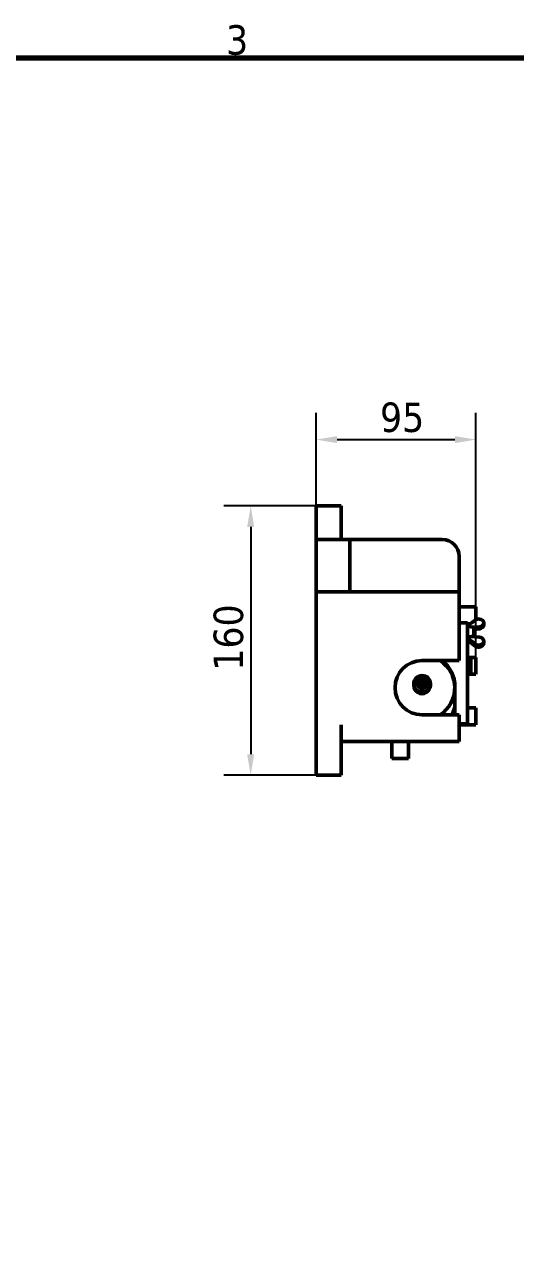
# Model space of a CAD drawing. Header units: millimetres. Extents: x -1259 to 2100, y -2965 to 1485.
# Drawn here: x 1100 to 1391, y 722 to 1455 of the extents above; entities that cross this region are included whole.
import ezdxf

# ---------------------------------------------------------------- set-up
doc = ezdxf.new("R2010")
doc.units = ezdxf.units.MM
doc.header["$LTSCALE"] = 5
for name, color, linetype, lineweight in [('Border (ISO)', 7, 'Continuous', 70), ('Dimension (ISO)', 7, 'Continuous', 25), ('Visible (ISO)', 7, 'Continuous', 50)]:
    doc.layers.add(name, color=color, linetype=linetype, lineweight=lineweight)
doc.styles.add('Note Text (ISO)', font='tahoma.ttf')
doc.dimstyles.new('Default (ISO)', dxfattribs={"dimscale": 5, "dimtxt": 3.5, "dimasz": 2.5, "dimexe": 3.175, "dimexo": 0, "dimgap": 0.762, "dimtad": 1, "dimrnd": 1e-08, "dimzin": 0, "dimtxsty": 'Note Text (ISO)', "dimcen": 0.09, "dimdle": 10, "dimclrd": 256, "dimclre": 256, "dimclrt": 256, "dimazin": 0, "dimtfac": 1.001486, "dimtmove": 0, "dimatfit": 3, "dimfxl": 1, "dimtolj": 1, "dimtzin": 0, "dimlwd": -1, "dimlwe": -1, "dimarcsym": 0})

# ---------------------------------------------------------------- blocks, each defined once
blk = doc.blocks.new('Borders Default Border')
at = {"layer": 'Border (ISO)', "flags": 128}
blk.add_lwpolyline([(10, 10), (10, 287), (410, 287), (410, 10), (10, 10)], dxfattribs=at)
at = {"layer": 'Border (ISO)', "insert": (243.91, 287.33), "char_height": 3.5, "attachment_point": 7, "style": 'Note Text (ISO)'}
blk.add_mtext('3', dxfattribs=at)
blk = doc.blocks.new('*D13')
at = {"layer": 'Defpoints', "color": 0, "transparency": 16777216}
for p in [(1368.02, 1208.42), (1273.02, 1108.08), (1368.02, 1079.08)]:
    blk.add_point(p, dxfattribs=at)
at = {"layer": 'Dimension (ISO)', "transparency": 16777216}
for p, q in [((1273.02, 1108.08), (1273.02, 1224.29)), ((1368.02, 1079.08), (1368.02, 1224.29)), ((1285.52, 1208.42), (1355.52, 1208.42))]:
    blk.add_line(p, q, dxfattribs=at)
for points in [[(1285.52, 1210.5), (1285.52, 1206.34), (1273.02, 1208.42)], [(1355.52, 1210.5), (1355.52, 1206.34), (1368.02, 1208.42)]]:
    blk.add_solid(points, dxfattribs=at)
at = {"layer": 'Dimension (ISO)', "transparency": 16777216, "insert": (1311.01, 1230.45), "char_height": 17.5, "attachment_point": 1, "style": 'Note Text (ISO)'}
blk.add_mtext('\\A1;95', dxfattribs=at)
blk = doc.blocks.new('*D14')
at = {"layer": 'Defpoints', "color": 0, "transparency": 16777216}
for p in [(1273.02, 1169.08), (1234.16, 1009.08), (1273.02, 1009.08)]:
    blk.add_point(p, dxfattribs=at)
at = {"layer": 'Dimension (ISO)', "transparency": 16777216}
for p, q in [((1273.02, 1169.08), (1218.28, 1169.08)), ((1234.16, 1156.58), (1234.16, 1021.58)), ((1273.02, 1009.08), (1218.28, 1009.08))]:
    blk.add_line(p, q, dxfattribs=at)
for points in [[(1232.07, 1156.58), (1236.24, 1156.58), (1234.16, 1169.08)], [(1232.07, 1021.58), (1236.24, 1021.58), (1234.16, 1009.08)]]:
    blk.add_solid(points, dxfattribs=at)
at = {"layer": 'Dimension (ISO)', "transparency": 16777216, "insert": (1212.13, 1071.18), "char_height": 17.5, "attachment_point": 1, "rotation": 90, "style": 'Note Text (ISO)'}
blk.add_mtext('\\A1;160', dxfattribs=at)

msp = doc.modelspace()

# ---------------------------------------------------------------- linework, layer by layer
at = {"layer": 'Visible (ISO)'}
for p, q in [((1273.02, 1159.08), (1273.02, 1169.08)), ((1288.02, 1169.08), (1273.02, 1169.08)), ((1288.02, 1169.08), (1288.02, 1159.08)), ((1273.02, 1159.08), (1273.02, 1149.08)), ((1288.02, 1149.08), (1288.02, 1159.08)), ((1273.02, 1139.08), (1273.02, 1149.08)), ((1293.02, 1149.08), (1273.02, 1149.08)), ((1293.02, 1149.08), (1293.02, 1139.08)), ((1348.02, 1149.08), (1293.02, 1149.08)), ((1293.02, 1139.08), (1293.02, 1149.08)), ((1273.02, 1128.08), (1273.02, 1139.08)), ((1293.02, 1139.08), (1293.02, 1128.08)), ((1293.02, 1128.08), (1293.02, 1139.08)), ((1358.02, 1128.08), (1358.02, 1139.08)), ((1273.02, 1128.08), (1273.02, 1118.08)), ((1293.02, 1118.08), (1293.02, 1128.08)), ((1293.02, 1128.08), (1293.02, 1118.08)), ((1358.02, 1118.08), (1358.02, 1128.08)), ((1273.02, 1108.08), (1273.02, 1118.08)), ((1358.02, 1118.08), (1273.02, 1118.08)), ((1358.02, 1118.08), (1358.02, 1108.08)), ((1273.02, 1108.08), (1273.02, 1019.08)), ((1358.02, 1109.08), (1368.02, 1109.08)), ((1358.02, 1108.08), (1358.02, 1077.18)), ((1368.02, 1109.08), (1368.02, 1101.54)), ((1358.02, 1099.58), (1363.02, 1099.58)), ((1367.62, 1101.29), (1363.02, 1097.89)), ((1363.02, 1099.58), (1363.02, 1092.56)), ((1363.02, 1099.08), (1364.62, 1099.08)), ((1372.69, 1098.4), (1372.69, 1099.6)), ((1366.79, 1097.08), (1363.02, 1097.49)), ((1363.02, 1092.56), (1363.02, 1047.65)), ((1366.3, 1091.52), (1370.16, 1091.05)), ((1366.79, 1096.89), (1370.16, 1097.31)), ((1366.79, 1091.46), (1366.79, 1097.08)), ((1370.16, 1096.11), (1366.79, 1095.69)), ((1367.22, 1095.15), (1366.79, 1095.58)), ((1367.22, 1092.01), (1366.79, 1091.58)), ((1367.22, 1095.15), (1367.22, 1092.01)), ((1367.62, 1087.06), (1363.02, 1090.46)), ((1363.02, 1089.26), (1367.62, 1085.86)), ((1372.69, 1088.75), (1372.69, 1087.55)), ((1336.02, 1077.18), (1358.02, 1077.18)), ((1363.02, 1079.08), (1365.02, 1079.08)), ((1365.02, 1079.08), (1365.02, 1069.08)), ((1365.02, 1079.08), (1368.02, 1079.08)), ((1368.02, 1079.08), (1368.02, 1069.08)), ((1353.4, 1069.58), (1353.41, 1069.58)), ((1331.1, 1062.47), (1331.1, 1063.4)), ((1333.25, 1063.4), (1333.25, 1064.11)), ((1338.79, 1063.4), (1338.79, 1064.11)), ((1340.94, 1062.47), (1340.94, 1063.4)), ((1353.56, 1069.25), (1353.56, 1069.25)), ((1353.96, 1068.31), (1353.97, 1068.31)), ((1354.42, 1067.06), (1354.43, 1067.07)), ((1354.76, 1065.87), (1354.77, 1065.87)), ((1354.76, 1065.86), (1354.77, 1065.86)), ((1354.77, 1065.86), (1354.77, 1065.87)), ((1354.84, 1065.54), (1354.85, 1065.55)), ((1355.04, 1064.61), (1355.05, 1064.62)), ((1355.1, 1064.26), (1355.1, 1064.26)), ((1355.3, 1062.71), (1355.31, 1062.71)), ((1365.02, 1069.08), (1363.02, 1069.08)), ((1365.02, 1069.08), (1368.02, 1069.08)), ((1354.94, 1057.06), (1354.95, 1057.05)), ((1354.96, 1057.12), (1354.97, 1057.11)), ((1354.97, 1057.19), (1354.98, 1057.19)), ((1355.02, 1057.44), (1355.03, 1057.43)), ((1355.16, 1058.28), (1355.17, 1058.28)), ((1355.19, 1058.51), (1355.2, 1058.51)), ((1355.26, 1059.09), (1355.27, 1059.09)), ((1355.26, 1059.07), (1355.27, 1059.07)), ((1355.26, 1059.03), (1355.27, 1059.03)), ((1355.33, 1059.93), (1355.34, 1059.93)), ((1355.35, 1061.85), (1355.36, 1061.85)), ((1355.36, 1061.49), (1355.36, 1061.49)), ((1355.52, 1061.62), (1355.52, 1047.65)), ((1355.52, 1049.6), (1353.83, 1044.98)), ((1355.52, 1044.98), (1355.52, 1047.65)), ((1363.02, 1049.08), (1368.02, 1049.08)), ((1363.02, 1047.65), (1363.02, 1039.67)), ((1368.02, 1049.08), (1368.02, 1039.08)), ((1358.02, 1044.98), (1336.02, 1044.98)), ((1358.02, 1044.98), (1358.02, 1039.08)), ((1288.02, 1039.08), (1288.02, 1019.08)), ((1358.02, 1039.67), (1363.02, 1039.67)), ((1358.02, 1039.08), (1358.02, 1029.08)), ((1358.02, 1039.08), (1368.02, 1039.08)), ((1288.02, 1029.08), (1358.02, 1029.08)), ((1318.02, 1029.08), (1318.02, 1019.08)), ((1328.02, 1029.08), (1328.02, 1019.08)), ((1273.02, 1009.08), (1273.02, 1019.08)), ((1288.02, 1019.08), (1288.02, 1009.08)), ((1328.02, 1019.08), (1318.02, 1019.08)), ((1273.02, 1009.08), (1288.02, 1009.08))]:
    msp.add_line(p, q, dxfattribs=at)
for centre, radius, start, end in [((1348.02, 1139.08), 10, 0, 90), ((1336.02, 1061.08), 16.1, 90, 270), ((1336.02, 1061.08), 19.35, 303.69099, 56.30901), ((1336.02, 1061.08), 19.36, 24.9804, 26.05499), ((1336.02, 1061.08), 19.36, 13.35191, 14.31904)]:
    msp.add_arc(centre, radius, start, end, dxfattribs=at)
for centre, major_axis, ratio, start_param, end_param in [((1369.69, 1099.6), (3, 0), 0.775475, 4.870421, 8.614994), ((1369.69, 1098.4), (3, 0), 0.775475, 4.870421, 6.283185), ((1369.69, 1088.75), (3, 0), 0.775475, 3.951376, 7.69595), ((1369.69, 1087.55), (3, 0), 0.775475, 3.951376, 6.283185), ((1336.02, 1061.62), (19.5, 0), 0.997985, 0, 0.926446), ((1336.02, 1062.47), (-4.92, 0), 0.997565, 0, 3.141593), ((1336.02, 1063.4), (-2.77, 0), 0.997565, 0, 3.141593), ((1336.02, 1063.29), (1.2, 0), 0.997565, 0.346858, 2.794734), ((1336.02, 1060.67), (19.5, 0), 0.997985, 0, 0.346988), ((1336.02, 1061.08), (2.65, 19.18), 0.999999, 4.704793, 4.716984)]:
    msp.add_ellipse(centre, major_axis=major_axis, ratio=ratio, start_param=start_param, end_param=end_param, dxfattribs=at)
for centre, major_axis in [((1336.02, 1063.4), (4.92, 0)), ((1336.02, 1064.11), (2.77, 0)), ((1336.02, 1064.11), (1.2, 0))]:
    msp.add_ellipse(centre, major_axis=major_axis, ratio=0.997565, dxfattribs=at)
msp.add_rational_spline([(1363.02, 1091.23), (1364.74, 1091.39), (1366.3, 1091.52)], [1.00067277576, 1.00180265171, 1.0004735734], degree=2, dxfattribs=at)
for points, knots in [([(1354, 1068.25), (1353.99, 1068.27), (1353.98, 1068.29), (1353.97, 1068.31), (1353.97, 1068.31), (1353.97, 1068.31)], [0, 0, 0, 0, 0.02275312, 0.02275312, 0.0454274, 0.0454274, 0.0454274, 0.0454274]), ([(1354.03, 1068.16), (1354.03, 1068.18), (1354.02, 1068.2), (1354.01, 1068.23), (1354, 1068.24), (1354, 1068.25)], [0, 0, 0, 0, 0.01031778, 0.01031778, 0.02051848, 0.02051848, 0.02051848, 0.02051848]), ([(1354.08, 1068.03), (1354.07, 1068.06), (1354.06, 1068.08), (1354.05, 1068.12), (1354.04, 1068.14), (1354.03, 1068.16)], [0, 0, 0, 0, 0.00885213, 0.00885213, 0.01757317, 0.01757317, 0.01757317, 0.01757317]), ([(1354.29, 1067.46), (1354.28, 1067.5), (1354.27, 1067.54), (1354.24, 1067.61), (1354.22, 1067.65), (1354.21, 1067.69)], [0, 0, 0, 0, 0.01233764, 0.01233764, 0.02476646, 0.02476646, 0.02476646, 0.02476646]), ([(1354.43, 1067.07), (1354.41, 1067.11), (1354.39, 1067.17), (1354.35, 1067.3), (1354.32, 1067.38), (1354.29, 1067.46)], [0, 0, 0, 0, 0.02856495, 0.02856495, 0.05780685, 0.05780685, 0.05780685, 0.05780685]), ([(1354.49, 1066.86), (1354.49, 1066.88), (1354.48, 1066.89), (1354.47, 1066.92), (1354.47, 1066.94), (1354.46, 1066.95)], [0, 0, 0, 0, 0.00689599, 0.00689599, 0.01371259, 0.01371259, 0.01371259, 0.01371259]), ([(1354.53, 1066.74), (1354.52, 1066.76), (1354.52, 1066.78), (1354.5, 1066.82), (1354.5, 1066.84), (1354.49, 1066.86)], [0, 0, 0, 0, 0.00691973, 0.00691973, 0.01377328, 0.01377328, 0.01377328, 0.01377328]), ([(1354.6, 1066.49), (1354.59, 1066.53), (1354.58, 1066.57), (1354.55, 1066.66), (1354.54, 1066.7), (1354.53, 1066.74)], [0, 0, 0, 0, 0.01356114, 0.01356114, 0.02705738, 0.02705738, 0.02705738, 0.02705738]), ([(1354.67, 1066.25), (1354.66, 1066.29), (1354.65, 1066.33), (1354.63, 1066.41), (1354.62, 1066.45), (1354.6, 1066.49)], [0, 0, 0, 0, 0.01257094, 0.01257094, 0.02522647, 0.02522647, 0.02522647, 0.02522647]), ([(1354.77, 1065.87), (1354.76, 1065.91), (1354.75, 1065.97), (1354.71, 1066.1), (1354.69, 1066.17), (1354.67, 1066.25)], [0, 0, 0, 0, 0.0265228, 0.0265228, 0.05369435, 0.05369435, 0.05369435, 0.05369435]), ([(1355.15, 1064.04), (1355.13, 1064.13), (1355.12, 1064.21), (1355.1, 1064.36), (1355.08, 1064.42), (1355.07, 1064.52), (1355.06, 1064.55), (1355.05, 1064.6), (1355.05, 1064.62), (1355.05, 1064.62)], [0, 0, 0, 0, 0.043807, 0.043807, 0.0870851, 0.0870851, 0.1299533, 0.1299533, 0.172765, 0.172765, 0.172765, 0.172765]), ([(1355.2, 1063.66), (1355.2, 1063.7), (1355.19, 1063.74), (1355.18, 1063.81), (1355.18, 1063.84), (1355.17, 1063.91), (1355.16, 1063.94), (1355.15, 1063.99), (1355.15, 1064.02), (1355.15, 1064.04)], [0, 0, 0, 0, 0.01087225, 0.01087225, 0.02166283, 0.02166283, 0.03231179, 0.03231179, 0.04278236, 0.04278236, 0.04278236, 0.04278236]), ([(1355.24, 1063.39), (1355.23, 1063.43), (1355.23, 1063.48), (1355.21, 1063.57), (1355.21, 1063.62), (1355.2, 1063.66)], [0, 0, 0, 0, 0.014091, 0.014091, 0.02827231, 0.02827231, 0.02827231, 0.02827231]), ([(1355.28, 1062.96), (1355.28, 1063.01), (1355.27, 1063.07), (1355.26, 1063.22), (1355.25, 1063.3), (1355.24, 1063.39)], [0, 0, 0, 0, 0.02907119, 0.02907119, 0.05883924, 0.05883924, 0.05883924, 0.05883924]), ([(1355.3, 1062.8), (1355.3, 1062.82), (1355.3, 1062.84), (1355.29, 1062.89), (1355.29, 1062.92), (1355.28, 1062.96)], [0, 0, 0, 0, 0.02195878, 0.02195878, 0.04409052, 0.04409052, 0.04409052, 0.04409052]), ([(1355.31, 1062.71), (1355.31, 1062.71), (1355.31, 1062.72), (1355.3, 1062.75), (1355.3, 1062.77), (1355.3, 1062.8)], [0, 0, 0, 0, 0.04594796, 0.04594796, 0.09196619, 0.09196619, 0.09196619, 0.09196619]), ([(1354.97, 1057.11), (1354.97, 1057.11), (1354.97, 1057.12), (1354.97, 1057.13), (1354.97, 1057.13), (1354.97, 1057.14)], [0, 0, 0, 0, 0.01157759, 0.01157759, 0.02315493, 0.02315493, 0.02315493, 0.02315493]), ([(1354.98, 1057.19), (1354.98, 1057.19), (1354.98, 1057.21), (1354.99, 1057.25), (1355, 1057.29), (1355.01, 1057.32)], [0, 0, 0, 0, 0.02710027, 0.02710027, 0.05439529, 0.05439529, 0.05439529, 0.05439529]), ([(1355.14, 1058.05), (1355.15, 1058.1), (1355.15, 1058.14), (1355.16, 1058.22), (1355.17, 1058.25), (1355.17, 1058.28)], [0, 0, 0, 0, 0.02118948, 0.02118948, 0.04216469, 0.04216469, 0.04216469, 0.04216469]), ([(1355.27, 1059.03), (1355.27, 1059.03), (1355.27, 1059.02), (1355.26, 1058.99), (1355.26, 1058.97), (1355.26, 1058.94)], [-0.04608364, -0.04608364, -0.04608364, -0.04608364, -0.02304046, -0.02304046, 0, 0, 0, 0]), ([(1355.27, 1059.03), (1355.27, 1059.04), (1355.27, 1059.05), (1355.27, 1059.06), (1355.27, 1059.07), (1355.27, 1059.07)], [0.004573, 0.004573, 0.004573, 0.004573, 0.0165782, 0.0165782, 0.03310363, 0.03310363, 0.03310363, 0.03310363]), ([(1355.34, 1059.93), (1355.34, 1059.93), (1355.34, 1059.93), (1355.34, 1059.97), (1355.34, 1059.99), (1355.35, 1060.02)], [0, 0, 0, 0, 0.04594796, 0.04594796, 0.09196619, 0.09196619, 0.09196619, 0.09196619]), ([(1355.35, 1060.18), (1355.36, 1060.22), (1355.36, 1060.29), (1355.36, 1060.43), (1355.37, 1060.52), (1355.37, 1060.61)], [0, 0, 0, 0, 0.02907119, 0.02907119, 0.05883924, 0.05883924, 0.05883924, 0.05883924]), ([(1355.35, 1060.02), (1355.35, 1060.03), (1355.35, 1060.06), (1355.35, 1060.11), (1355.35, 1060.14), (1355.35, 1060.18)], [0, 0, 0, 0, 0.02195878, 0.02195878, 0.04409052, 0.04409052, 0.04409052, 0.04409052]), ([(1355.37, 1061.26), (1355.37, 1061.36), (1355.37, 1061.44), (1355.37, 1061.59), (1355.37, 1061.65), (1355.36, 1061.75), (1355.36, 1061.79), (1355.36, 1061.84), (1355.36, 1061.85), (1355.36, 1061.85)], [0, 0, 0, 0, 0.043807, 0.043807, 0.0870851, 0.0870851, 0.1299533, 0.1299533, 0.172765, 0.172765, 0.172765, 0.172765]), ([(1355.37, 1060.89), (1355.37, 1060.92), (1355.38, 1060.96), (1355.38, 1061.03), (1355.38, 1061.06), (1355.38, 1061.13), (1355.38, 1061.16), (1355.37, 1061.22), (1355.37, 1061.24), (1355.37, 1061.26)], [0, 0, 0, 0, 0.01087225, 0.01087225, 0.02166283, 0.02166283, 0.03231179, 0.03231179, 0.04278236, 0.04278236, 0.04278236, 0.04278236]), ([(1355.37, 1060.61), (1355.37, 1060.65), (1355.37, 1060.7), (1355.37, 1060.79), (1355.37, 1060.84), (1355.37, 1060.89)], [0, 0, 0, 0, 0.014091, 0.014091, 0.02827231, 0.02827231, 0.02827231, 0.02827231])]:
    msp.add_open_spline(points, degree=3, knots=knots, dxfattribs=at)
for points in [[(1354.21, 1067.69), (1354.17, 1067.81), (1354.12, 1067.93), (1354.08, 1068.03)], [(1354.46, 1066.95), (1354.45, 1067), (1354.43, 1067.04), (1354.43, 1067.07)], [(1354.95, 1057.05), (1354.96, 1057.07), (1354.96, 1057.09), (1354.97, 1057.11)], [(1354.97, 1057.14), (1354.97, 1057.15), (1354.98, 1057.17), (1354.98, 1057.19)], [(1355.01, 1057.32), (1355.01, 1057.35), (1355.02, 1057.39), (1355.03, 1057.43)], [(1355.03, 1057.43), (1355.08, 1057.67), (1355.11, 1057.88), (1355.14, 1058.05)], [(1355.08, 1057.69), (1355.08, 1057.72), (1355.09, 1057.75), (1355.09, 1057.78)], [(1355.2, 1058.51), (1355.21, 1058.54), (1355.21, 1058.57), (1355.22, 1058.6)], [(1355.22, 1058.6), (1355.23, 1058.67), (1355.23, 1058.74), (1355.24, 1058.79)], [(1355.24, 1058.79), (1355.25, 1058.85), (1355.25, 1058.9), (1355.26, 1058.94)], [(1355.27, 1059.09), (1355.27, 1059.09), (1355.27, 1059.08), (1355.27, 1059.07)]]:
    msp.add_open_spline(points, degree=3, dxfattribs=at)

# ---------------------------------------------------------------- block references
at = {"xscale": 5, "yscale": 5, "zscale": 5}
msp.add_blockref('Borders Default Border', (0, 0), dxfattribs=at)

# ---------------------------------------------------------------- dimensions: what is measured, and where the dimension line sits
at = {"layer": 'Dimension (ISO)'}
for base, p1, p2, angle, picture, middle in [((1368.02, 1208.42), (1273.02, 1108.08), (1368.02, 1079.08), 180, '*D13', (1323.13, 1208.42)), ((1234.16, 1009.08), (1273.02, 1169.08), (1273.02, 1009.08), 90, '*D14', (1234.16, 1089.08))]:
    dim = msp.add_linear_dim(base=base, p1=p1, p2=p2, angle=angle, dimstyle='Default (ISO)', override={"dimgap": 0.762, "dimdec": 0, "dimtol": 0, "dimlim": 0, "dimtp": 0, "dimtm": 0, "dimtdec": 2, "dimtofl": 0, "dimatfit": 1}, dxfattribs=at)
    dim.commit()
    dim.dimension.update_dxf_attribs({"geometry": picture, "text_midpoint": middle, "dimtype": 160})

doc.saveas('drawing.dxf')
